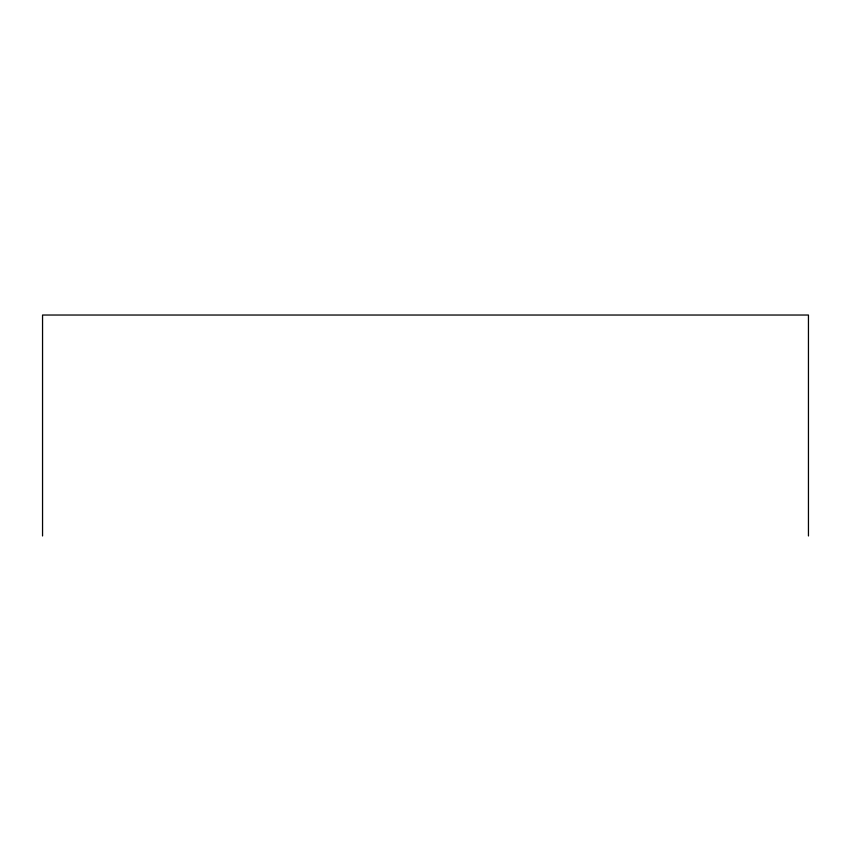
<?xml version="1.0" encoding="UTF-8"?>
<svg xmlns="http://www.w3.org/2000/svg" width="851" height="851" viewBox="0 0 851 851"><rect width="100%" height="100%" fill="white"/><g stroke="black" fill="none" stroke-linecap="round" stroke-linejoin="round"><path stroke-width="1.28" d="M808.45 535.97L808.45 315.03L42.55 315.03L42.55 535.97"/></g></svg>
